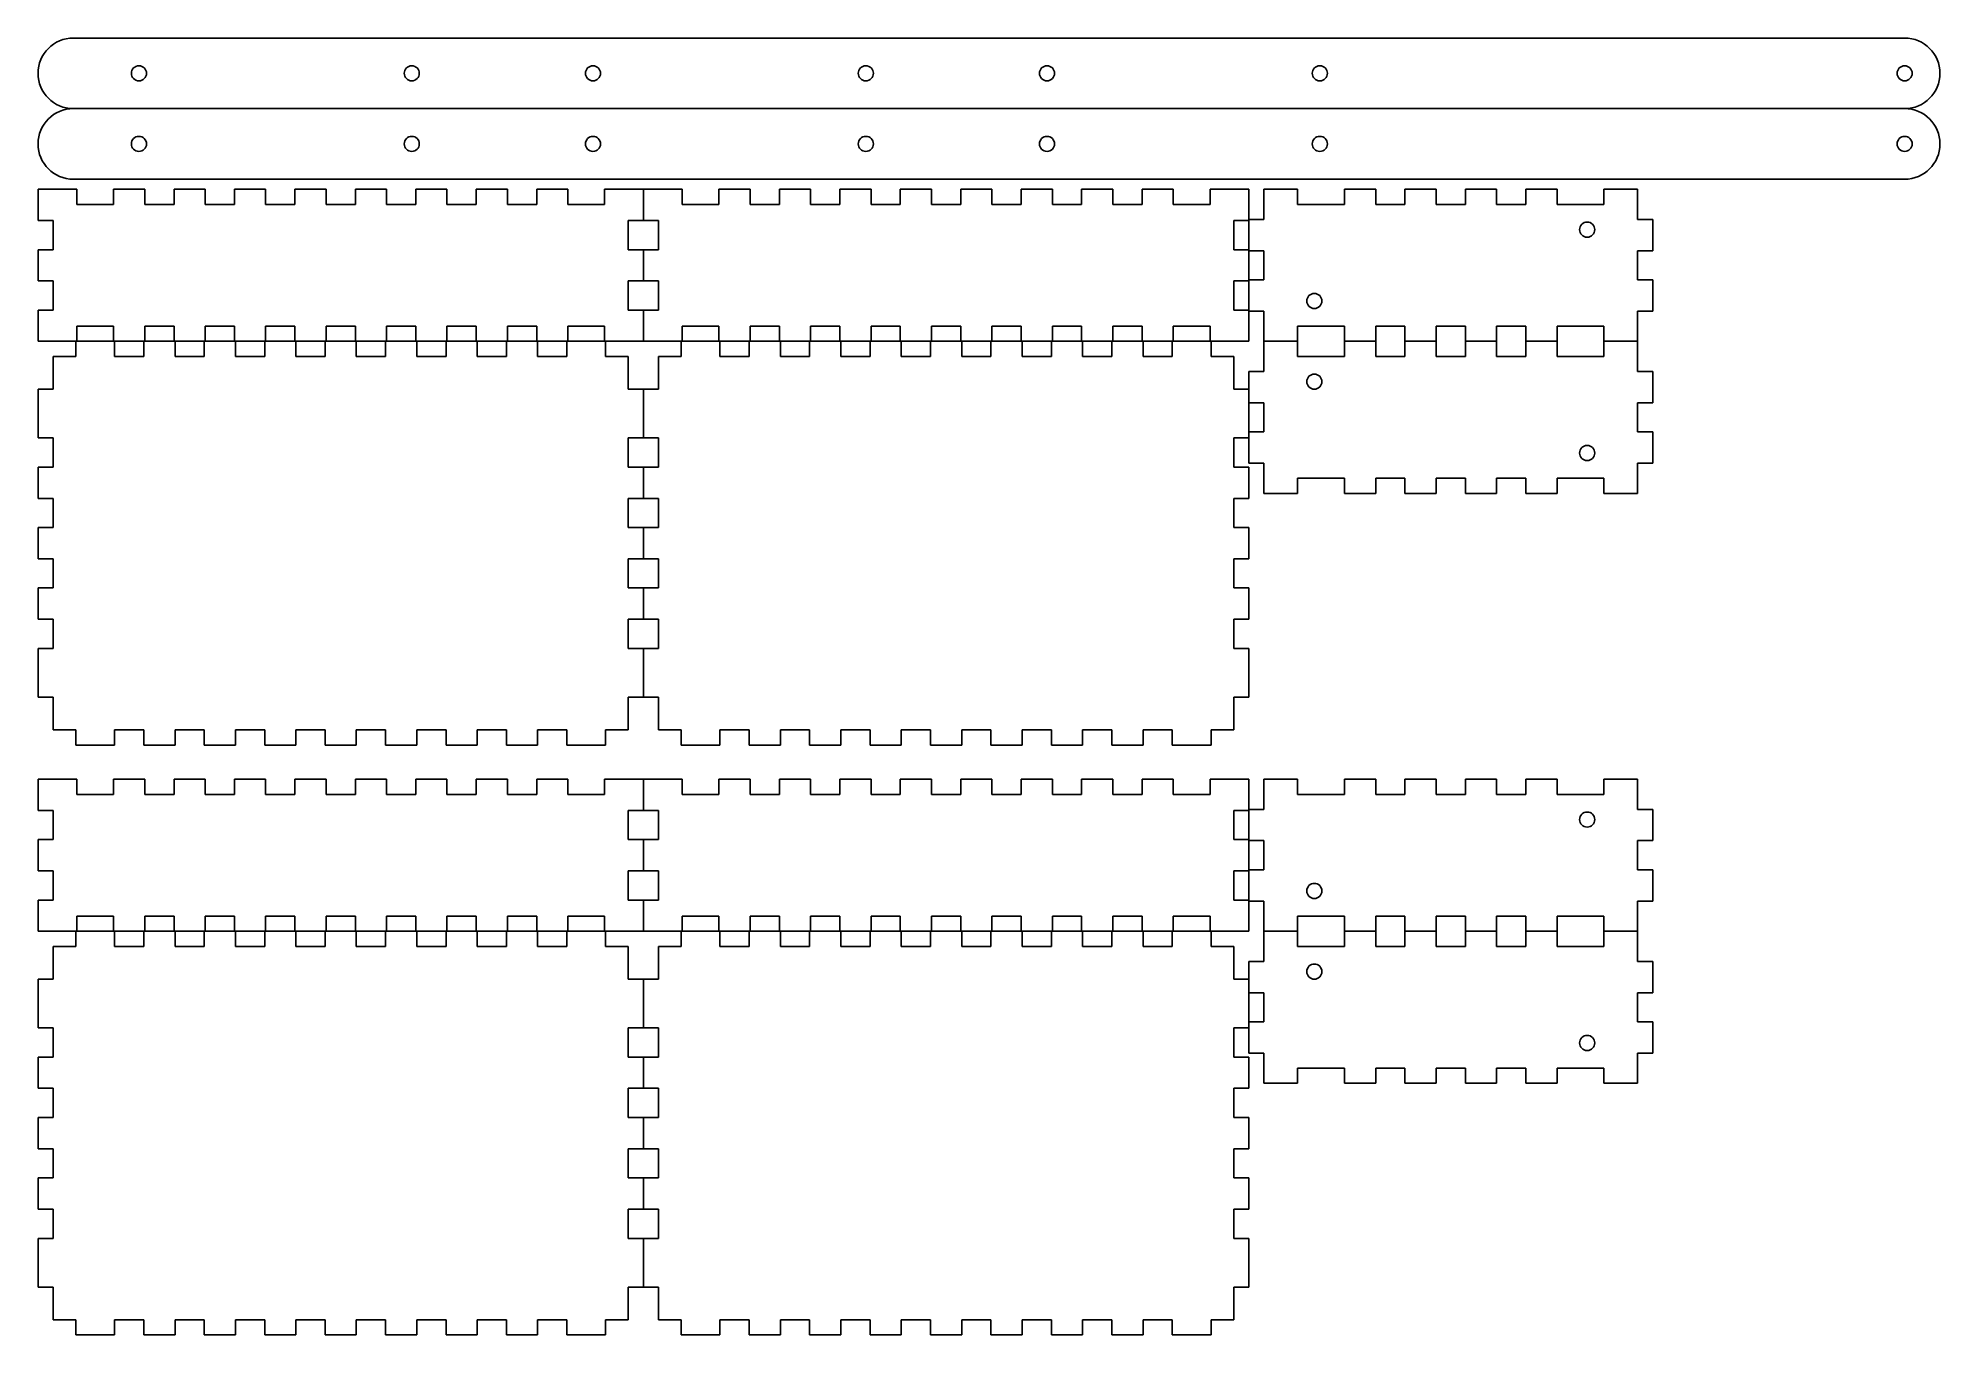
# Model space of a CAD drawing. Header units: millimetres. Extents: x 300 to 677, y -460 to -203.
import ezdxf

# ---------------------------------------------------------------- set-up
doc = ezdxf.new("R2010")
doc.units = ezdxf.units.MM
doc.layers.get('0').update_dxf_attribs({"lineweight": 25, "true_color": 0xffffff})

msp = doc.modelspace()

# ---------------------------------------------------------------- linework, layer by layer
for p, q in [((670, -203), (307, -203)), ((307, -217), (670, -217)), ((307, -231), (670, -231))]:
    msp.add_line(p, q)
at = {"color": 7, "true_color": 0x000000}
for p, q in [((300, -233), (307.69, -233)), ((300, -239.19), (300, -233)), ((307.69, -233), (307.69, -236)), ((314.98, -236), (314.98, -233)), ((314.98, -233), (321.16, -233)), ((321.16, -233), (321.16, -236)), ((326.96, -236), (326.96, -233)), ((326.96, -233), (333.14, -233)), ((333.14, -233), (333.14, -236)), ((338.94, -236), (338.94, -233)), ((338.94, -233), (345.12, -233)), ((345.12, -233), (345.12, -236)), ((350.92, -236), (350.92, -233)), ((350.92, -233), (357.1, -233)), ((357.1, -233), (357.1, -236)), ((362.9, -236), (362.9, -233)), ((362.9, -233), (369.08, -233)), ((369.08, -233), (369.08, -236)), ((374.88, -236), (374.88, -233)), ((374.88, -233), (381.06, -233)), ((381.06, -233), (381.06, -236)), ((386.86, -236), (386.86, -233)), ((386.86, -233), (393.04, -233)), ((393.04, -233), (393.04, -236)), ((398.84, -236), (398.84, -233)), ((398.84, -233), (405.02, -233)), ((405.02, -233), (405.02, -236)), ((412.31, -236), (412.31, -233)), ((412.31, -233), (420, -233)), ((420, -233), (420, -239.19)), ((420, -233), (427.69, -233)), ((420, -239.19), (420, -233)), ((427.69, -233), (427.69, -236)), ((434.98, -236), (434.98, -233)), ((434.98, -233), (441.16, -233)), ((441.16, -233), (441.16, -236)), ((446.96, -236), (446.96, -233)), ((446.96, -233), (453.14, -233)), ((453.14, -233), (453.14, -236)), ((458.94, -236), (458.94, -233)), ((458.94, -233), (465.12, -233)), ((465.12, -233), (465.12, -236)), ((470.92, -236), (470.92, -233)), ((470.92, -233), (477.1, -233)), ((477.1, -233), (477.1, -236)), ((482.9, -236), (482.9, -233)), ((482.9, -233), (489.08, -233)), ((489.08, -233), (489.08, -236)), ((494.88, -236), (494.88, -233)), ((494.88, -233), (501.06, -233)), ((501.06, -233), (501.06, -236)), ((506.86, -236), (506.86, -233)), ((506.86, -233), (513.04, -233)), ((513.04, -233), (513.04, -236)), ((518.84, -236), (518.84, -233)), ((518.84, -233), (525.02, -233)), ((525.02, -233), (525.02, -236)), ((532.31, -236), (532.31, -233)), ((532.31, -233), (540, -233)), ((540, -233), (540, -239.19)), ((542.99, -233), (549.68, -233)), ((542.99, -238.99), (542.99, -233)), ((549.68, -233), (549.68, -236)), ((558.97, -236), (558.97, -233)), ((558.97, -233), (565.16, -233)), ((565.16, -233), (565.16, -236)), ((570.95, -236), (570.95, -233)), ((570.95, -233), (577.14, -233)), ((577.14, -233), (577.14, -236)), ((582.93, -236), (582.93, -233)), ((582.93, -233), (589.12, -233)), ((589.12, -233), (589.12, -236)), ((594.91, -236), (594.91, -233)), ((594.91, -233), (601.1, -233)), ((601.1, -233), (601.1, -236)), ((610.38, -236), (610.38, -233)), ((610.38, -233), (617.07, -233)), ((617.07, -233), (617.07, -238.99)), ((307.69, -236), (314.98, -236)), ((321.16, -236), (326.96, -236)), ((333.14, -236), (338.94, -236)), ((345.12, -236), (350.92, -236)), ((357.1, -236), (362.9, -236)), ((369.08, -236), (374.88, -236)), ((381.06, -236), (386.86, -236)), ((393.04, -236), (398.84, -236)), ((405.02, -236), (412.31, -236)), ((427.69, -236), (434.98, -236)), ((441.16, -236), (446.96, -236)), ((453.14, -236), (458.94, -236)), ((465.12, -236), (470.92, -236)), ((477.1, -236), (482.9, -236)), ((489.08, -236), (494.88, -236)), ((501.06, -236), (506.86, -236)), ((513.04, -236), (518.84, -236)), ((525.02, -236), (532.31, -236)), ((549.68, -236), (558.97, -236)), ((565.16, -236), (570.95, -236)), ((577.14, -236), (582.93, -236)), ((589.12, -236), (594.91, -236)), ((601.1, -236), (610.38, -236)), ((303, -239.19), (300, -239.19)), ((303, -244.98), (303, -239.19)), ((420, -239.19), (417, -239.19)), ((417, -239.19), (417, -244.98)), ((422.99, -239.19), (420, -239.19)), ((422.99, -244.98), (422.99, -239.19)), ((540, -239.19), (537, -239.19)), ((537, -239.19), (537, -244.98)), ((540, -245.18), (540, -238.99)), ((540, -238.99), (542.99, -238.99)), ((617.07, -238.99), (620.07, -238.99)), ((620.07, -238.99), (620.07, -245.18)), ((300, -251.17), (300, -244.98)), ((300, -244.98), (303, -244.98)), ((417, -244.98), (420, -244.98)), ((420, -244.98), (420, -251.17)), ((420, -251.17), (420, -244.98)), ((420, -244.98), (422.99, -244.98)), ((537, -244.98), (540, -244.98)), ((540, -244.98), (540, -251.17)), ((542.99, -245.18), (540, -245.18)), ((542.99, -250.97), (542.99, -245.18)), ((620.07, -245.18), (617.07, -245.18)), ((617.07, -245.18), (617.07, -250.97)), ((303, -251.17), (300, -251.17)), ((303, -256.96), (303, -251.17)), ((420, -251.17), (417, -251.17)), ((417, -251.17), (417, -256.96)), ((422.99, -251.17), (420, -251.17)), ((422.99, -256.96), (422.99, -251.17)), ((540, -251.17), (537, -251.17)), ((537, -251.17), (537, -256.96)), ((540, -257.16), (540, -250.97)), ((540, -250.97), (542.99, -250.97)), ((617.07, -250.97), (620.07, -250.97)), ((620.07, -250.97), (620.07, -257.16)), ((300, -263.15), (300, -256.96)), ((300, -256.96), (303, -256.96)), ((417, -256.96), (420, -256.96)), ((420, -256.96), (420, -263.15)), ((420, -263.15), (420, -256.96)), ((420, -256.96), (422.99, -256.96)), ((537, -256.96), (540, -256.96)), ((540, -256.96), (540, -263.15)), ((542.99, -257.16), (540, -257.16)), ((542.99, -263.15), (542.99, -257.16)), ((620.07, -257.16), (617.07, -257.16)), ((617.07, -257.16), (617.07, -263.15)), ((307.69, -263.15), (300, -263.15)), ((307.49, -266.14), (307.49, -263.15)), ((307.49, -263.15), (315.17, -263.15)), ((314.98, -260.15), (307.69, -260.15)), ((307.69, -260.15), (307.69, -263.15)), ((314.98, -263.15), (314.98, -260.15)), ((321.16, -263.15), (314.98, -263.15)), ((315.17, -263.15), (315.17, -266.14)), ((320.97, -266.14), (320.97, -263.15)), ((320.97, -263.15), (327.15, -263.15)), ((326.96, -260.15), (321.16, -260.15)), ((321.16, -260.15), (321.16, -263.15)), ((326.96, -263.15), (326.96, -260.15)), ((333.14, -263.15), (326.96, -263.15)), ((327.15, -263.15), (327.15, -266.14)), ((332.95, -266.14), (332.95, -263.15)), ((332.95, -263.15), (339.13, -263.15)), ((338.94, -260.15), (333.14, -260.15)), ((333.14, -260.15), (333.14, -263.15)), ((338.94, -263.15), (338.94, -260.15)), ((345.12, -263.15), (338.94, -263.15)), ((339.13, -263.15), (339.13, -266.14)), ((344.93, -266.14), (344.93, -263.15)), ((344.93, -263.15), (351.11, -263.15)), ((350.92, -260.15), (345.12, -260.15)), ((345.12, -260.15), (345.12, -263.15)), ((350.92, -263.15), (350.92, -260.15)), ((357.1, -263.15), (350.92, -263.15)), ((351.11, -263.15), (351.11, -266.14)), ((356.91, -266.14), (356.91, -263.15)), ((356.91, -263.15), (363.09, -263.15)), ((362.9, -260.15), (357.1, -260.15)), ((357.1, -260.15), (357.1, -263.15)), ((362.9, -263.15), (362.9, -260.15)), ((369.08, -263.15), (362.9, -263.15)), ((363.09, -263.15), (363.09, -266.14)), ((368.89, -266.14), (368.89, -263.15)), ((368.89, -263.15), (375.07, -263.15)), ((374.88, -260.15), (369.08, -260.15)), ((369.08, -260.15), (369.08, -263.15)), ((374.88, -263.15), (374.88, -260.15)), ((381.06, -263.15), (374.88, -263.15)), ((375.07, -263.15), (375.07, -266.14)), ((380.87, -266.14), (380.87, -263.15)), ((380.87, -263.15), (387.05, -263.15)), ((386.86, -260.15), (381.06, -260.15)), ((381.06, -260.15), (381.06, -263.15)), ((386.86, -263.15), (386.86, -260.15)), ((393.04, -263.15), (386.86, -263.15)), ((387.05, -263.15), (387.05, -266.14)), ((392.85, -266.14), (392.85, -263.15)), ((392.85, -263.15), (399.03, -263.15)), ((398.84, -260.15), (393.04, -260.15)), ((393.04, -260.15), (393.04, -263.15)), ((398.84, -263.15), (398.84, -260.15)), ((405.02, -263.15), (398.84, -263.15)), ((399.03, -263.15), (399.03, -266.14)), ((404.83, -266.14), (404.83, -263.15)), ((404.83, -263.15), (412.51, -263.15)), ((412.31, -260.15), (405.02, -260.15)), ((405.02, -260.15), (405.02, -263.15)), ((412.31, -263.15), (412.31, -260.15)), ((420, -263.15), (412.31, -263.15)), ((412.51, -263.15), (412.51, -266.14)), ((427.69, -263.15), (420, -263.15)), ((427.49, -266.14), (427.49, -263.15)), ((427.49, -263.15), (435.17, -263.15)), ((434.98, -260.15), (427.69, -260.15)), ((427.69, -260.15), (427.69, -263.15)), ((434.98, -263.15), (434.98, -260.15)), ((441.16, -263.15), (434.98, -263.15)), ((435.17, -263.15), (435.17, -266.14)), ((440.97, -266.14), (440.97, -263.15)), ((440.97, -263.15), (447.15, -263.15)), ((446.96, -260.15), (441.16, -260.15)), ((441.16, -260.15), (441.16, -263.15)), ((446.96, -263.15), (446.96, -260.15)), ((453.14, -263.15), (446.96, -263.15)), ((447.15, -263.15), (447.15, -266.14)), ((452.95, -266.14), (452.95, -263.15)), ((452.95, -263.15), (459.13, -263.15)), ((458.94, -260.15), (453.14, -260.15)), ((453.14, -260.15), (453.14, -263.15)), ((458.94, -263.15), (458.94, -260.15)), ((465.12, -263.15), (458.94, -263.15)), ((459.13, -263.15), (459.13, -266.14)), ((464.93, -266.14), (464.93, -263.15)), ((464.93, -263.15), (471.11, -263.15)), ((470.92, -260.15), (465.12, -260.15)), ((465.12, -260.15), (465.12, -263.15)), ((470.92, -263.15), (470.92, -260.15)), ((477.1, -263.15), (470.92, -263.15)), ((471.11, -263.15), (471.11, -266.14)), ((476.91, -266.14), (476.91, -263.15)), ((476.91, -263.15), (483.09, -263.15)), ((482.9, -260.15), (477.1, -260.15)), ((477.1, -260.15), (477.1, -263.15)), ((482.9, -263.15), (482.9, -260.15)), ((489.08, -263.15), (482.9, -263.15)), ((483.09, -263.15), (483.09, -266.14)), ((488.89, -266.14), (488.89, -263.15)), ((488.89, -263.15), (495.07, -263.15)), ((494.88, -260.15), (489.08, -260.15)), ((489.08, -260.15), (489.08, -263.15)), ((494.88, -263.15), (494.88, -260.15)), ((501.06, -263.15), (494.88, -263.15)), ((495.07, -263.15), (495.07, -266.14)), ((500.87, -266.14), (500.87, -263.15)), ((500.87, -263.15), (507.05, -263.15)), ((506.86, -260.15), (501.06, -260.15)), ((501.06, -260.15), (501.06, -263.15)), ((506.86, -263.15), (506.86, -260.15)), ((513.04, -263.15), (506.86, -263.15)), ((507.05, -263.15), (507.05, -266.14)), ((512.85, -266.14), (512.85, -263.15)), ((512.85, -263.15), (519.03, -263.15)), ((518.84, -260.15), (513.04, -260.15)), ((513.04, -260.15), (513.04, -263.15)), ((518.84, -263.15), (518.84, -260.15)), ((525.02, -263.15), (518.84, -263.15)), ((519.03, -263.15), (519.03, -266.14)), ((524.83, -266.14), (524.83, -263.15)), ((524.83, -263.15), (532.51, -263.15)), ((532.31, -260.15), (525.02, -260.15)), ((525.02, -260.15), (525.02, -263.15)), ((532.31, -263.15), (532.31, -260.15)), ((540, -263.15), (532.31, -263.15)), ((532.51, -263.15), (532.51, -266.14)), ((549.68, -263.15), (542.99, -263.15)), ((542.99, -263.15), (549.68, -263.15)), ((542.99, -269.14), (542.99, -263.15)), ((558.97, -260.15), (549.68, -260.15)), ((549.68, -260.15), (549.68, -263.15)), ((549.68, -263.15), (549.68, -266.14)), ((558.97, -263.15), (558.97, -260.15)), ((565.16, -263.15), (558.97, -263.15)), ((558.97, -266.14), (558.97, -263.15)), ((558.97, -263.15), (565.16, -263.15)), ((570.95, -260.15), (565.16, -260.15)), ((565.16, -260.15), (565.16, -263.15)), ((565.16, -263.15), (565.16, -266.14)), ((570.95, -263.15), (570.95, -260.15)), ((577.14, -263.15), (570.95, -263.15)), ((570.95, -266.14), (570.95, -263.15)), ((570.95, -263.15), (577.14, -263.15)), ((582.93, -260.15), (577.14, -260.15)), ((577.14, -260.15), (577.14, -263.15)), ((577.14, -263.15), (577.14, -266.14)), ((582.93, -263.15), (582.93, -260.15)), ((589.12, -263.15), (582.93, -263.15)), ((582.93, -266.14), (582.93, -263.15)), ((582.93, -263.15), (589.12, -263.15)), ((594.91, -260.15), (589.12, -260.15)), ((589.12, -260.15), (589.12, -263.15)), ((589.12, -263.15), (589.12, -266.14)), ((594.91, -263.15), (594.91, -260.15)), ((601.1, -263.15), (594.91, -263.15)), ((594.91, -266.14), (594.91, -263.15)), ((594.91, -263.15), (601.1, -263.15)), ((610.38, -260.15), (601.1, -260.15)), ((601.1, -260.15), (601.1, -263.15)), ((601.1, -263.15), (601.1, -266.14)), ((610.38, -263.15), (610.38, -260.15)), ((617.07, -263.15), (610.38, -263.15)), ((610.38, -266.14), (610.38, -263.15)), ((610.38, -263.15), (617.07, -263.15)), ((617.07, -263.15), (617.07, -269.14)), ((303, -266.14), (307.49, -266.14)), ((303, -272.63), (303, -266.14)), ((315.17, -266.14), (320.97, -266.14)), ((327.15, -266.14), (332.95, -266.14)), ((339.13, -266.14), (344.93, -266.14)), ((351.11, -266.14), (356.91, -266.14)), ((363.09, -266.14), (368.89, -266.14)), ((375.07, -266.14), (380.87, -266.14)), ((387.05, -266.14), (392.85, -266.14)), ((399.03, -266.14), (404.83, -266.14)), ((412.51, -266.14), (417, -266.14)), ((417, -266.14), (417, -272.63)), ((422.99, -266.14), (427.49, -266.14)), ((422.99, -272.63), (422.99, -266.14)), ((435.17, -266.14), (440.97, -266.14)), ((447.15, -266.14), (452.95, -266.14)), ((459.13, -266.14), (464.93, -266.14)), ((471.11, -266.14), (476.91, -266.14)), ((483.09, -266.14), (488.89, -266.14)), ((495.07, -266.14), (500.87, -266.14)), ((507.05, -266.14), (512.85, -266.14)), ((519.03, -266.14), (524.83, -266.14)), ((532.51, -266.14), (537, -266.14)), ((537, -266.14), (537, -272.63)), ((549.68, -266.14), (558.97, -266.14)), ((565.16, -266.14), (570.95, -266.14)), ((577.14, -266.14), (582.93, -266.14)), ((589.12, -266.14), (594.91, -266.14)), ((601.1, -266.14), (610.38, -266.14)), ((540, -275.33), (540, -269.14)), ((540, -269.14), (542.99, -269.14)), ((617.07, -269.14), (620.07, -269.14)), ((620.07, -269.14), (620.07, -275.33)), ((300, -282.32), (300, -272.63)), ((300, -272.63), (303, -272.63)), ((417, -272.63), (420, -272.63)), ((420, -272.63), (420, -282.32)), ((420, -282.32), (420, -272.63)), ((420, -272.63), (422.99, -272.63)), ((537, -272.63), (540, -272.63)), ((540, -272.63), (540, -282.32)), ((542.99, -275.33), (540, -275.33)), ((542.99, -281.12), (542.99, -275.33)), ((620.07, -275.33), (617.07, -275.33)), ((617.07, -275.33), (617.07, -281.12)), ((303, -282.32), (300, -282.32)), ((303, -288.11), (303, -282.32)), ((420, -282.32), (417, -282.32)), ((417, -282.32), (417, -288.11)), ((422.99, -282.32), (420, -282.32)), ((422.99, -288.11), (422.99, -282.32)), ((540, -282.32), (537, -282.32)), ((537, -282.32), (537, -288.11)), ((540, -287.31), (540, -281.12)), ((540, -281.12), (542.99, -281.12)), ((617.07, -281.12), (620.07, -281.12)), ((620.07, -281.12), (620.07, -287.31)), ((300, -294.3), (300, -288.11)), ((300, -288.11), (303, -288.11)), ((417, -288.11), (420, -288.11)), ((420, -288.11), (420, -294.3)), ((420, -294.3), (420, -288.11)), ((420, -288.11), (422.99, -288.11)), ((537, -288.11), (540, -288.11)), ((542.99, -287.31), (540, -287.31)), ((540, -288.11), (540, -294.3)), ((542.99, -293.3), (542.99, -287.31)), ((620.07, -287.31), (617.07, -287.31)), ((617.07, -287.31), (617.07, -293.3)), ((549.68, -293.3), (542.99, -293.3)), ((558.97, -290.3), (549.68, -290.3)), ((549.68, -290.3), (549.68, -293.3)), ((558.97, -293.3), (558.97, -290.3)), ((565.16, -293.3), (558.97, -293.3)), ((570.95, -290.3), (565.16, -290.3)), ((565.16, -290.3), (565.16, -293.3)), ((570.95, -293.3), (570.95, -290.3)), ((577.14, -293.3), (570.95, -293.3)), ((582.93, -290.3), (577.14, -290.3)), ((577.14, -290.3), (577.14, -293.3)), ((582.93, -293.3), (582.93, -290.3)), ((589.12, -293.3), (582.93, -293.3)), ((594.91, -290.3), (589.12, -290.3)), ((589.12, -290.3), (589.12, -293.3)), ((594.91, -293.3), (594.91, -290.3)), ((601.1, -293.3), (594.91, -293.3)), ((610.38, -290.3), (601.1, -290.3)), ((601.1, -290.3), (601.1, -293.3)), ((610.38, -293.3), (610.38, -290.3)), ((617.07, -293.3), (610.38, -293.3)), ((303, -294.3), (300, -294.3)), ((303, -300.09), (303, -294.3)), ((420, -294.3), (417, -294.3)), ((417, -294.3), (417, -300.09)), ((422.99, -294.3), (420, -294.3)), ((422.99, -300.09), (422.99, -294.3)), ((540, -294.3), (537, -294.3)), ((537, -294.3), (537, -300.09)), ((300, -306.28), (300, -300.09)), ((300, -300.09), (303, -300.09)), ((417, -300.09), (420, -300.09)), ((420, -300.09), (420, -306.28)), ((420, -306.28), (420, -300.09)), ((420, -300.09), (422.99, -300.09)), ((537, -300.09), (540, -300.09)), ((540, -300.09), (540, -306.28)), ((303, -306.28), (300, -306.28)), ((303, -312.07), (303, -306.28)), ((420, -306.28), (417, -306.28)), ((417, -306.28), (417, -312.07)), ((422.99, -306.28), (420, -306.28)), ((422.99, -312.07), (422.99, -306.28)), ((540, -306.28), (537, -306.28)), ((537, -306.28), (537, -312.07)), ((300, -318.26), (300, -312.07)), ((300, -312.07), (303, -312.07)), ((417, -312.07), (420, -312.07)), ((420, -312.07), (420, -318.26)), ((420, -318.26), (420, -312.07)), ((420, -312.07), (422.99, -312.07)), ((537, -312.07), (540, -312.07)), ((540, -312.07), (540, -318.26)), ((303, -318.26), (300, -318.26)), ((303, -324.05), (303, -318.26)), ((420, -318.26), (417, -318.26)), ((417, -318.26), (417, -324.05)), ((422.99, -318.26), (420, -318.26)), ((422.99, -324.05), (422.99, -318.26)), ((540, -318.26), (537, -318.26)), ((537, -318.26), (537, -324.05)), ((300, -333.73), (300, -324.05)), ((300, -324.05), (303, -324.05)), ((417, -324.05), (420, -324.05)), ((420, -324.05), (420, -333.73)), ((420, -333.73), (420, -324.05)), ((420, -324.05), (422.99, -324.05)), ((537, -324.05), (540, -324.05)), ((540, -324.05), (540, -333.73)), ((303, -333.73), (300, -333.73)), ((303, -340.22), (303, -333.73)), ((420, -333.73), (417, -333.73)), ((417, -333.73), (417, -340.22)), ((422.99, -333.73), (420, -333.73)), ((422.99, -340.22), (422.99, -333.73)), ((540, -333.73), (537, -333.73)), ((537, -333.73), (537, -340.22)), ((307.49, -340.22), (303, -340.22)), ((307.49, -343.22), (307.49, -340.22)), ((320.97, -340.22), (315.17, -340.22)), ((315.17, -340.22), (315.17, -343.22)), ((320.97, -343.22), (320.97, -340.22)), ((332.95, -340.22), (327.15, -340.22)), ((327.15, -340.22), (327.15, -343.22)), ((332.95, -343.22), (332.95, -340.22)), ((344.93, -340.22), (339.13, -340.22)), ((339.13, -340.22), (339.13, -343.22)), ((344.93, -343.22), (344.93, -340.22)), ((356.91, -340.22), (351.11, -340.22)), ((351.11, -340.22), (351.11, -343.22)), ((356.91, -343.22), (356.91, -340.22)), ((368.89, -340.22), (363.09, -340.22)), ((363.09, -340.22), (363.09, -343.22)), ((368.89, -343.22), (368.89, -340.22)), ((380.87, -340.22), (375.07, -340.22)), ((375.07, -340.22), (375.07, -343.22)), ((380.87, -343.22), (380.87, -340.22)), ((392.85, -340.22), (387.05, -340.22)), ((387.05, -340.22), (387.05, -343.22)), ((392.85, -343.22), (392.85, -340.22)), ((404.83, -340.22), (399.03, -340.22)), ((399.03, -340.22), (399.03, -343.22)), ((404.83, -343.22), (404.83, -340.22)), ((417, -340.22), (412.51, -340.22)), ((412.51, -340.22), (412.51, -343.22)), ((427.49, -340.22), (422.99, -340.22)), ((427.49, -343.22), (427.49, -340.22)), ((440.97, -340.22), (435.17, -340.22)), ((435.17, -340.22), (435.17, -343.22)), ((440.97, -343.22), (440.97, -340.22)), ((452.95, -340.22), (447.15, -340.22)), ((447.15, -340.22), (447.15, -343.22)), ((452.95, -343.22), (452.95, -340.22)), ((464.93, -340.22), (459.13, -340.22)), ((459.13, -340.22), (459.13, -343.22)), ((464.93, -343.22), (464.93, -340.22)), ((476.91, -340.22), (471.11, -340.22)), ((471.11, -340.22), (471.11, -343.22)), ((476.91, -343.22), (476.91, -340.22)), ((488.89, -340.22), (483.09, -340.22)), ((483.09, -340.22), (483.09, -343.22)), ((488.89, -343.22), (488.89, -340.22)), ((500.87, -340.22), (495.07, -340.22)), ((495.07, -340.22), (495.07, -343.22)), ((500.87, -343.22), (500.87, -340.22)), ((512.85, -340.22), (507.05, -340.22)), ((507.05, -340.22), (507.05, -343.22)), ((512.85, -343.22), (512.85, -340.22)), ((524.83, -340.22), (519.03, -340.22)), ((519.03, -340.22), (519.03, -343.22)), ((524.83, -343.22), (524.83, -340.22)), ((537, -340.22), (532.51, -340.22)), ((532.51, -340.22), (532.51, -343.22)), ((315.17, -343.22), (307.49, -343.22)), ((327.15, -343.22), (320.97, -343.22)), ((339.13, -343.22), (332.95, -343.22)), ((351.11, -343.22), (344.93, -343.22)), ((363.09, -343.22), (356.91, -343.22)), ((375.07, -343.22), (368.89, -343.22)), ((387.05, -343.22), (380.87, -343.22)), ((399.03, -343.22), (392.85, -343.22)), ((412.51, -343.22), (404.83, -343.22)), ((435.17, -343.22), (427.49, -343.22)), ((447.15, -343.22), (440.97, -343.22)), ((459.13, -343.22), (452.95, -343.22)), ((471.11, -343.22), (464.93, -343.22)), ((483.09, -343.22), (476.91, -343.22)), ((495.07, -343.22), (488.89, -343.22)), ((507.05, -343.22), (500.87, -343.22)), ((519.03, -343.22), (512.85, -343.22)), ((532.51, -343.22), (524.83, -343.22)), ((300, -350), (307.69, -350)), ((300, -356.19), (300, -350)), ((307.69, -350), (307.69, -353)), ((314.98, -353), (314.98, -350)), ((314.98, -350), (321.16, -350)), ((321.16, -350), (321.16, -353)), ((326.96, -353), (326.96, -350)), ((326.96, -350), (333.14, -350)), ((333.14, -350), (333.14, -353)), ((338.94, -353), (338.94, -350)), ((338.94, -350), (345.12, -350)), ((345.12, -350), (345.12, -353)), ((350.92, -353), (350.92, -350)), ((350.92, -350), (357.1, -350)), ((357.1, -350), (357.1, -353)), ((362.9, -353), (362.9, -350)), ((362.9, -350), (369.08, -350)), ((369.08, -350), (369.08, -353)), ((374.88, -353), (374.88, -350)), ((374.88, -350), (381.06, -350)), ((381.06, -350), (381.06, -353)), ((386.86, -353), (386.86, -350)), ((386.86, -350), (393.04, -350)), ((393.04, -350), (393.04, -353)), ((398.84, -353), (398.84, -350)), ((398.84, -350), (405.02, -350)), ((405.02, -350), (405.02, -353)), ((412.31, -353), (412.31, -350)), ((412.31, -350), (420, -350)), ((420, -350), (420, -356.19)), ((420, -350), (427.69, -350)), ((420, -356.19), (420, -350)), ((427.69, -350), (427.69, -353)), ((434.98, -353), (434.98, -350)), ((434.98, -350), (441.16, -350)), ((441.16, -350), (441.16, -353)), ((446.96, -353), (446.96, -350)), ((446.96, -350), (453.14, -350)), ((453.14, -350), (453.14, -353)), ((458.94, -353), (458.94, -350)), ((458.94, -350), (465.12, -350)), ((465.12, -350), (465.12, -353)), ((470.92, -353), (470.92, -350)), ((470.92, -350), (477.1, -350)), ((477.1, -350), (477.1, -353)), ((482.9, -353), (482.9, -350)), ((482.9, -350), (489.08, -350)), ((489.08, -350), (489.08, -353)), ((494.88, -353), (494.88, -350)), ((494.88, -350), (501.06, -350)), ((501.06, -350), (501.06, -353)), ((506.86, -353), (506.86, -350)), ((506.86, -350), (513.04, -350)), ((513.04, -350), (513.04, -353)), ((518.84, -353), (518.84, -350)), ((518.84, -350), (525.02, -350)), ((525.02, -350), (525.02, -353)), ((532.31, -353), (532.31, -350)), ((532.31, -350), (540, -350)), ((540, -350), (540, -356.19)), ((542.99, -350), (549.68, -350)), ((542.99, -355.99), (542.99, -350)), ((549.68, -350), (549.68, -353)), ((558.97, -353), (558.97, -350)), ((558.97, -350), (565.16, -350)), ((565.16, -350), (565.16, -353)), ((570.95, -353), (570.95, -350)), ((570.95, -350), (577.14, -350)), ((577.14, -350), (577.14, -353)), ((582.93, -353), (582.93, -350)), ((582.93, -350), (589.12, -350)), ((589.12, -350), (589.12, -353)), ((594.91, -353), (594.91, -350)), ((594.91, -350), (601.1, -350)), ((601.1, -350), (601.1, -353)), ((610.38, -353), (610.38, -350)), ((610.38, -350), (617.07, -350)), ((617.07, -350), (617.07, -355.99)), ((307.69, -353), (314.98, -353)), ((321.16, -353), (326.96, -353)), ((333.14, -353), (338.94, -353)), ((345.12, -353), (350.92, -353)), ((357.1, -353), (362.9, -353)), ((369.08, -353), (374.88, -353)), ((381.06, -353), (386.86, -353)), ((393.04, -353), (398.84, -353)), ((405.02, -353), (412.31, -353)), ((427.69, -353), (434.98, -353)), ((441.16, -353), (446.96, -353)), ((453.14, -353), (458.94, -353)), ((465.12, -353), (470.92, -353)), ((477.1, -353), (482.9, -353)), ((489.08, -353), (494.88, -353)), ((501.06, -353), (506.86, -353)), ((513.04, -353), (518.84, -353)), ((525.02, -353), (532.31, -353)), ((549.68, -353), (558.97, -353)), ((565.16, -353), (570.95, -353)), ((577.14, -353), (582.93, -353)), ((589.12, -353), (594.91, -353)), ((601.1, -353), (610.38, -353)), ((303, -356.19), (300, -356.19)), ((303, -361.98), (303, -356.19)), ((420, -356.19), (417, -356.19)), ((417, -356.19), (417, -361.98)), ((422.99, -356.19), (420, -356.19)), ((422.99, -361.98), (422.99, -356.19)), ((540, -356.19), (537, -356.19)), ((537, -356.19), (537, -361.98)), ((540, -362.18), (540, -355.99)), ((540, -355.99), (542.99, -355.99)), ((617.07, -355.99), (620.07, -355.99)), ((620.07, -355.99), (620.07, -362.18)), ((300, -368.17), (300, -361.98)), ((300, -361.98), (303, -361.98)), ((417, -361.98), (420, -361.98)), ((420, -361.98), (420, -368.17)), ((420, -368.17), (420, -361.98)), ((420, -361.98), (422.99, -361.98)), ((537, -361.98), (540, -361.98)), ((540, -361.98), (540, -368.17)), ((542.99, -362.18), (540, -362.18)), ((542.99, -367.97), (542.99, -362.18)), ((620.07, -362.18), (617.07, -362.18)), ((617.07, -362.18), (617.07, -367.97)), ((303, -368.17), (300, -368.17)), ((303, -373.96), (303, -368.17)), ((420, -368.17), (417, -368.17)), ((417, -368.17), (417, -373.96)), ((422.99, -368.17), (420, -368.17)), ((422.99, -373.96), (422.99, -368.17)), ((540, -368.17), (537, -368.17)), ((537, -368.17), (537, -373.96)), ((540, -374.16), (540, -367.97)), ((540, -367.97), (542.99, -367.97)), ((617.07, -367.97), (620.07, -367.97)), ((620.07, -367.97), (620.07, -374.16)), ((300, -380.15), (300, -373.96)), ((300, -373.96), (303, -373.96)), ((417, -373.96), (420, -373.96)), ((420, -373.96), (420, -380.15)), ((420, -380.15), (420, -373.96)), ((420, -373.96), (422.99, -373.96)), ((537, -373.96), (540, -373.96)), ((540, -373.96), (540, -380.15)), ((542.99, -374.16), (540, -374.16)), ((542.99, -380.15), (542.99, -374.16)), ((620.07, -374.16), (617.07, -374.16)), ((617.07, -374.16), (617.07, -380.15)), ((307.69, -380.15), (300, -380.15)), ((307.49, -383.14), (307.49, -380.15)), ((307.49, -380.15), (315.17, -380.15)), ((314.98, -377.15), (307.69, -377.15)), ((307.69, -377.15), (307.69, -380.15)), ((314.98, -380.15), (314.98, -377.15)), ((321.16, -380.15), (314.98, -380.15)), ((315.17, -380.15), (315.17, -383.14)), ((320.97, -383.14), (320.97, -380.15)), ((320.97, -380.15), (327.15, -380.15)), ((326.96, -377.15), (321.16, -377.15)), ((321.16, -377.15), (321.16, -380.15)), ((326.96, -380.15), (326.96, -377.15)), ((333.14, -380.15), (326.96, -380.15)), ((327.15, -380.15), (327.15, -383.14)), ((332.95, -383.14), (332.95, -380.15)), ((332.95, -380.15), (339.13, -380.15)), ((338.94, -377.15), (333.14, -377.15)), ((333.14, -377.15), (333.14, -380.15)), ((338.94, -380.15), (338.94, -377.15)), ((345.12, -380.15), (338.94, -380.15)), ((339.13, -380.15), (339.13, -383.14)), ((344.93, -383.14), (344.93, -380.15)), ((344.93, -380.15), (351.11, -380.15)), ((350.92, -377.15), (345.12, -377.15)), ((345.12, -377.15), (345.12, -380.15)), ((350.92, -380.15), (350.92, -377.15)), ((357.1, -380.15), (350.92, -380.15)), ((351.11, -380.15), (351.11, -383.14)), ((356.91, -383.14), (356.91, -380.15)), ((356.91, -380.15), (363.09, -380.15)), ((362.9, -377.15), (357.1, -377.15)), ((357.1, -377.15), (357.1, -380.15)), ((362.9, -380.15), (362.9, -377.15)), ((369.08, -380.15), (362.9, -380.15)), ((363.09, -380.15), (363.09, -383.14)), ((368.89, -383.14), (368.89, -380.15)), ((368.89, -380.15), (375.07, -380.15)), ((374.88, -377.15), (369.08, -377.15)), ((369.08, -377.15), (369.08, -380.15)), ((374.88, -380.15), (374.88, -377.15)), ((381.06, -380.15), (374.88, -380.15)), ((375.07, -380.15), (375.07, -383.14)), ((380.87, -383.14), (380.87, -380.15)), ((380.87, -380.15), (387.05, -380.15)), ((386.86, -377.15), (381.06, -377.15)), ((381.06, -377.15), (381.06, -380.15)), ((386.86, -380.15), (386.86, -377.15)), ((393.04, -380.15), (386.86, -380.15)), ((387.05, -380.15), (387.05, -383.14)), ((392.85, -383.14), (392.85, -380.15)), ((392.85, -380.15), (399.03, -380.15)), ((398.84, -377.15), (393.04, -377.15)), ((393.04, -377.15), (393.04, -380.15)), ((398.84, -380.15), (398.84, -377.15)), ((405.02, -380.15), (398.84, -380.15)), ((399.03, -380.15), (399.03, -383.14)), ((404.83, -383.14), (404.83, -380.15)), ((404.83, -380.15), (412.51, -380.15)), ((412.31, -377.15), (405.02, -377.15)), ((405.02, -377.15), (405.02, -380.15)), ((412.31, -380.15), (412.31, -377.15)), ((420, -380.15), (412.31, -380.15)), ((412.51, -380.15), (412.51, -383.14)), ((427.69, -380.15), (420, -380.15)), ((427.49, -383.14), (427.49, -380.15)), ((427.49, -380.15), (435.17, -380.15)), ((434.98, -377.15), (427.69, -377.15)), ((427.69, -377.15), (427.69, -380.15)), ((434.98, -380.15), (434.98, -377.15)), ((441.16, -380.15), (434.98, -380.15)), ((435.17, -380.15), (435.17, -383.14)), ((440.97, -383.14), (440.97, -380.15)), ((440.97, -380.15), (447.15, -380.15)), ((446.96, -377.15), (441.16, -377.15)), ((441.16, -377.15), (441.16, -380.15)), ((446.96, -380.15), (446.96, -377.15)), ((453.14, -380.15), (446.96, -380.15)), ((447.15, -380.15), (447.15, -383.14)), ((452.95, -383.14), (452.95, -380.15)), ((452.95, -380.15), (459.13, -380.15)), ((458.94, -377.15), (453.14, -377.15)), ((453.14, -377.15), (453.14, -380.15)), ((458.94, -380.15), (458.94, -377.15)), ((465.12, -380.15), (458.94, -380.15)), ((459.13, -380.15), (459.13, -383.14)), ((464.93, -383.14), (464.93, -380.15)), ((464.93, -380.15), (471.11, -380.15)), ((470.92, -377.15), (465.12, -377.15)), ((465.12, -377.15), (465.12, -380.15)), ((470.92, -380.15), (470.92, -377.15)), ((477.1, -380.15), (470.92, -380.15)), ((471.11, -380.15), (471.11, -383.14)), ((476.91, -383.14), (476.91, -380.15)), ((476.91, -380.15), (483.09, -380.15)), ((482.9, -377.15), (477.1, -377.15)), ((477.1, -377.15), (477.1, -380.15)), ((482.9, -380.15), (482.9, -377.15)), ((489.08, -380.15), (482.9, -380.15)), ((483.09, -380.15), (483.09, -383.14)), ((488.89, -383.14), (488.89, -380.15)), ((488.89, -380.15), (495.07, -380.15)), ((494.88, -377.15), (489.08, -377.15)), ((489.08, -377.15), (489.08, -380.15)), ((494.88, -380.15), (494.88, -377.15)), ((501.06, -380.15), (494.88, -380.15)), ((495.07, -380.15), (495.07, -383.14)), ((500.87, -383.14), (500.87, -380.15)), ((500.87, -380.15), (507.05, -380.15)), ((506.86, -377.15), (501.06, -377.15)), ((501.06, -377.15), (501.06, -380.15)), ((506.86, -380.15), (506.86, -377.15)), ((513.04, -380.15), (506.86, -380.15)), ((507.05, -380.15), (507.05, -383.14)), ((512.85, -383.14), (512.85, -380.15)), ((512.85, -380.15), (519.03, -380.15)), ((518.84, -377.15), (513.04, -377.15)), ((513.04, -377.15), (513.04, -380.15)), ((518.84, -380.15), (518.84, -377.15)), ((525.02, -380.15), (518.84, -380.15)), ((519.03, -380.15), (519.03, -383.14)), ((524.83, -383.14), (524.83, -380.15)), ((524.83, -380.15), (532.51, -380.15)), ((532.31, -377.15), (525.02, -377.15)), ((525.02, -377.15), (525.02, -380.15)), ((532.31, -380.15), (532.31, -377.15)), ((540, -380.15), (532.31, -380.15)), ((532.51, -380.15), (532.51, -383.14)), ((549.68, -380.15), (542.99, -380.15)), ((542.99, -380.15), (549.68, -380.15)), ((542.99, -386.14), (542.99, -380.15)), ((558.97, -377.15), (549.68, -377.15)), ((549.68, -377.15), (549.68, -380.15)), ((549.68, -380.15), (549.68, -383.14)), ((558.97, -380.15), (558.97, -377.15)), ((565.16, -380.15), (558.97, -380.15)), ((558.97, -383.14), (558.97, -380.15)), ((558.97, -380.15), (565.16, -380.15)), ((570.95, -377.15), (565.16, -377.15)), ((565.16, -377.15), (565.16, -380.15)), ((565.16, -380.15), (565.16, -383.14)), ((570.95, -380.15), (570.95, -377.15)), ((577.14, -380.15), (570.95, -380.15)), ((570.95, -383.14), (570.95, -380.15)), ((570.95, -380.15), (577.14, -380.15)), ((582.93, -377.15), (577.14, -377.15)), ((577.14, -377.15), (577.14, -380.15)), ((577.14, -380.15), (577.14, -383.14)), ((582.93, -380.15), (582.93, -377.15)), ((589.12, -380.15), (582.93, -380.15)), ((582.93, -383.14), (582.93, -380.15)), ((582.93, -380.15), (589.12, -380.15)), ((594.91, -377.15), (589.12, -377.15)), ((589.12, -377.15), (589.12, -380.15)), ((589.12, -380.15), (589.12, -383.14)), ((594.91, -380.15), (594.91, -377.15)), ((601.1, -380.15), (594.91, -380.15)), ((594.91, -383.14), (594.91, -380.15)), ((594.91, -380.15), (601.1, -380.15)), ((610.38, -377.15), (601.1, -377.15)), ((601.1, -377.15), (601.1, -380.15)), ((601.1, -380.15), (601.1, -383.14)), ((610.38, -380.15), (610.38, -377.15)), ((617.07, -380.15), (610.38, -380.15)), ((610.38, -383.14), (610.38, -380.15)), ((610.38, -380.15), (617.07, -380.15)), ((617.07, -380.15), (617.07, -386.14)), ((303, -383.14), (307.49, -383.14)), ((303, -389.63), (303, -383.14)), ((315.17, -383.14), (320.97, -383.14)), ((327.15, -383.14), (332.95, -383.14)), ((339.13, -383.14), (344.93, -383.14)), ((351.11, -383.14), (356.91, -383.14)), ((363.09, -383.14), (368.89, -383.14)), ((375.07, -383.14), (380.87, -383.14)), ((387.05, -383.14), (392.85, -383.14)), ((399.03, -383.14), (404.83, -383.14)), ((412.51, -383.14), (417, -383.14)), ((417, -383.14), (417, -389.63)), ((422.99, -383.14), (427.49, -383.14)), ((422.99, -389.63), (422.99, -383.14)), ((435.17, -383.14), (440.97, -383.14)), ((447.15, -383.14), (452.95, -383.14)), ((459.13, -383.14), (464.93, -383.14)), ((471.11, -383.14), (476.91, -383.14)), ((483.09, -383.14), (488.89, -383.14)), ((495.07, -383.14), (500.87, -383.14)), ((507.05, -383.14), (512.85, -383.14)), ((519.03, -383.14), (524.83, -383.14)), ((532.51, -383.14), (537, -383.14)), ((537, -383.14), (537, -389.63)), ((549.68, -383.14), (558.97, -383.14)), ((565.16, -383.14), (570.95, -383.14)), ((577.14, -383.14), (582.93, -383.14)), ((589.12, -383.14), (594.91, -383.14)), ((601.1, -383.14), (610.38, -383.14)), ((540, -392.33), (540, -386.14)), ((540, -386.14), (542.99, -386.14)), ((617.07, -386.14), (620.07, -386.14)), ((620.07, -386.14), (620.07, -392.33)), ((300, -399.32), (300, -389.63)), ((300, -389.63), (303, -389.63)), ((417, -389.63), (420, -389.63)), ((420, -389.63), (420, -399.32)), ((420, -399.32), (420, -389.63)), ((420, -389.63), (422.99, -389.63)), ((537, -389.63), (540, -389.63)), ((540, -389.63), (540, -399.32)), ((542.99, -392.33), (540, -392.33)), ((542.99, -398.12), (542.99, -392.33)), ((620.07, -392.33), (617.07, -392.33)), ((617.07, -392.33), (617.07, -398.12)), ((303, -399.32), (300, -399.32)), ((303, -405.11), (303, -399.32)), ((420, -399.32), (417, -399.32)), ((417, -399.32), (417, -405.11)), ((422.99, -399.32), (420, -399.32)), ((422.99, -405.11), (422.99, -399.32)), ((540, -399.32), (537, -399.32)), ((537, -399.32), (537, -405.11)), ((540, -404.31), (540, -398.12)), ((540, -398.12), (542.99, -398.12)), ((617.07, -398.12), (620.07, -398.12)), ((620.07, -398.12), (620.07, -404.31)), ((300, -411.3), (300, -405.11)), ((300, -405.11), (303, -405.11)), ((417, -405.11), (420, -405.11)), ((420, -405.11), (420, -411.3)), ((420, -411.3), (420, -405.11)), ((420, -405.11), (422.99, -405.11)), ((537, -405.11), (540, -405.11)), ((542.99, -404.31), (540, -404.31)), ((540, -405.11), (540, -411.3)), ((542.99, -410.3), (542.99, -404.31)), ((620.07, -404.31), (617.07, -404.31)), ((617.07, -404.31), (617.07, -410.3)), ((549.68, -410.3), (542.99, -410.3)), ((558.97, -407.3), (549.68, -407.3)), ((549.68, -407.3), (549.68, -410.3)), ((558.97, -410.3), (558.97, -407.3)), ((565.16, -410.3), (558.97, -410.3)), ((570.95, -407.3), (565.16, -407.3)), ((565.16, -407.3), (565.16, -410.3)), ((570.95, -410.3), (570.95, -407.3)), ((577.14, -410.3), (570.95, -410.3)), ((582.93, -407.3), (577.14, -407.3)), ((577.14, -407.3), (577.14, -410.3)), ((582.93, -410.3), (582.93, -407.3)), ((589.12, -410.3), (582.93, -410.3)), ((594.91, -407.3), (589.12, -407.3)), ((589.12, -407.3), (589.12, -410.3)), ((594.91, -410.3), (594.91, -407.3)), ((601.1, -410.3), (594.91, -410.3)), ((610.38, -407.3), (601.1, -407.3)), ((601.1, -407.3), (601.1, -410.3)), ((610.38, -410.3), (610.38, -407.3)), ((617.07, -410.3), (610.38, -410.3)), ((303, -411.3), (300, -411.3)), ((303, -417.09), (303, -411.3)), ((420, -411.3), (417, -411.3)), ((417, -411.3), (417, -417.09)), ((422.99, -411.3), (420, -411.3)), ((422.99, -417.09), (422.99, -411.3)), ((540, -411.3), (537, -411.3)), ((537, -411.3), (537, -417.09)), ((300, -423.28), (300, -417.09)), ((300, -417.09), (303, -417.09)), ((417, -417.09), (420, -417.09)), ((420, -417.09), (420, -423.28)), ((420, -423.28), (420, -417.09)), ((420, -417.09), (422.99, -417.09)), ((537, -417.09), (540, -417.09)), ((540, -417.09), (540, -423.28)), ((303, -423.28), (300, -423.28)), ((303, -429.07), (303, -423.28)), ((420, -423.28), (417, -423.28)), ((417, -423.28), (417, -429.07)), ((422.99, -423.28), (420, -423.28)), ((422.99, -429.07), (422.99, -423.28)), ((540, -423.28), (537, -423.28)), ((537, -423.28), (537, -429.07)), ((300, -435.26), (300, -429.07)), ((300, -429.07), (303, -429.07)), ((417, -429.07), (420, -429.07)), ((420, -429.07), (420, -435.26)), ((420, -435.26), (420, -429.07)), ((420, -429.07), (422.99, -429.07)), ((537, -429.07), (540, -429.07)), ((540, -429.07), (540, -435.26)), ((303, -435.26), (300, -435.26)), ((303, -441.05), (303, -435.26)), ((420, -435.26), (417, -435.26)), ((417, -435.26), (417, -441.05)), ((422.99, -435.26), (420, -435.26)), ((422.99, -441.05), (422.99, -435.26)), ((540, -435.26), (537, -435.26)), ((537, -435.26), (537, -441.05)), ((300, -450.73), (300, -441.05)), ((300, -441.05), (303, -441.05)), ((417, -441.05), (420, -441.05)), ((420, -441.05), (420, -450.73)), ((420, -450.73), (420, -441.05)), ((420, -441.05), (422.99, -441.05)), ((537, -441.05), (540, -441.05)), ((540, -441.05), (540, -450.73)), ((303, -450.73), (300, -450.73)), ((303, -457.22), (303, -450.73)), ((420, -450.73), (417, -450.73)), ((417, -450.73), (417, -457.22)), ((422.99, -450.73), (420, -450.73)), ((422.99, -457.22), (422.99, -450.73)), ((540, -450.73), (537, -450.73)), ((537, -450.73), (537, -457.22)), ((307.49, -457.22), (303, -457.22)), ((307.49, -460.22), (307.49, -457.22)), ((320.97, -457.22), (315.17, -457.22)), ((315.17, -457.22), (315.17, -460.22)), ((320.97, -460.22), (320.97, -457.22)), ((332.95, -457.22), (327.15, -457.22)), ((327.15, -457.22), (327.15, -460.22)), ((332.95, -460.22), (332.95, -457.22)), ((344.93, -457.22), (339.13, -457.22)), ((339.13, -457.22), (339.13, -460.22)), ((344.93, -460.22), (344.93, -457.22)), ((356.91, -457.22), (351.11, -457.22)), ((351.11, -457.22), (351.11, -460.22)), ((356.91, -460.22), (356.91, -457.22)), ((368.89, -457.22), (363.09, -457.22)), ((363.09, -457.22), (363.09, -460.22)), ((368.89, -460.22), (368.89, -457.22)), ((380.87, -457.22), (375.07, -457.22)), ((375.07, -457.22), (375.07, -460.22)), ((380.87, -460.22), (380.87, -457.22)), ((392.85, -457.22), (387.05, -457.22)), ((387.05, -457.22), (387.05, -460.22)), ((392.85, -460.22), (392.85, -457.22)), ((404.83, -457.22), (399.03, -457.22)), ((399.03, -457.22), (399.03, -460.22)), ((404.83, -460.22), (404.83, -457.22)), ((417, -457.22), (412.51, -457.22)), ((412.51, -457.22), (412.51, -460.22)), ((427.49, -457.22), (422.99, -457.22)), ((427.49, -460.22), (427.49, -457.22)), ((440.97, -457.22), (435.17, -457.22)), ((435.17, -457.22), (435.17, -460.22)), ((440.97, -460.22), (440.97, -457.22)), ((452.95, -457.22), (447.15, -457.22)), ((447.15, -457.22), (447.15, -460.22)), ((452.95, -460.22), (452.95, -457.22)), ((464.93, -457.22), (459.13, -457.22)), ((459.13, -457.22), (459.13, -460.22)), ((464.93, -460.22), (464.93, -457.22)), ((476.91, -457.22), (471.11, -457.22)), ((471.11, -457.22), (471.11, -460.22)), ((476.91, -460.22), (476.91, -457.22)), ((488.89, -457.22), (483.09, -457.22)), ((483.09, -457.22), (483.09, -460.22)), ((488.89, -460.22), (488.89, -457.22)), ((500.87, -457.22), (495.07, -457.22)), ((495.07, -457.22), (495.07, -460.22)), ((500.87, -460.22), (500.87, -457.22)), ((512.85, -457.22), (507.05, -457.22)), ((507.05, -457.22), (507.05, -460.22)), ((512.85, -460.22), (512.85, -457.22)), ((524.83, -457.22), (519.03, -457.22)), ((519.03, -457.22), (519.03, -460.22)), ((524.83, -460.22), (524.83, -457.22)), ((537, -457.22), (532.51, -457.22)), ((532.51, -457.22), (532.51, -460.22)), ((315.17, -460.22), (307.49, -460.22)), ((327.15, -460.22), (320.97, -460.22)), ((339.13, -460.22), (332.95, -460.22)), ((351.11, -460.22), (344.93, -460.22)), ((363.09, -460.22), (356.91, -460.22)), ((375.07, -460.22), (368.89, -460.22)), ((387.05, -460.22), (380.87, -460.22)), ((399.03, -460.22), (392.85, -460.22)), ((412.51, -460.22), (404.83, -460.22)), ((435.17, -460.22), (427.49, -460.22)), ((447.15, -460.22), (440.97, -460.22)), ((459.13, -460.22), (452.95, -460.22)), ((471.11, -460.22), (464.93, -460.22)), ((483.09, -460.22), (476.91, -460.22)), ((495.07, -460.22), (488.89, -460.22)), ((507.05, -460.22), (500.87, -460.22)), ((519.03, -460.22), (512.85, -460.22)), ((532.51, -460.22), (524.83, -460.22))]:
    msp.add_line(p, q, dxfattribs=at)
for centre in [(320, -210), (374.08, -210), (410, -210), (464.08, -210), (500, -210), (554.08, -210), (670, -210), (320, -224), (374.08, -224), (410, -224), (464.08, -224), (500, -224), (554.08, -224), (670, -224), (607.07, -241), (552.99, -255.15), (552.99, -271.15), (607.07, -285.3), (607.07, -358), (552.99, -372.15), (552.99, -388.15), (607.07, -402.3)]:
    msp.add_circle(centre, 1.5)
for centre, start, end in [((307, -210), 90, 270), ((670, -210), 270, 90), ((307, -224), 90, 270), ((670, -224), 270, 90)]:
    msp.add_arc(centre, 7, start, end)

doc.saveas('drawing.dxf')
